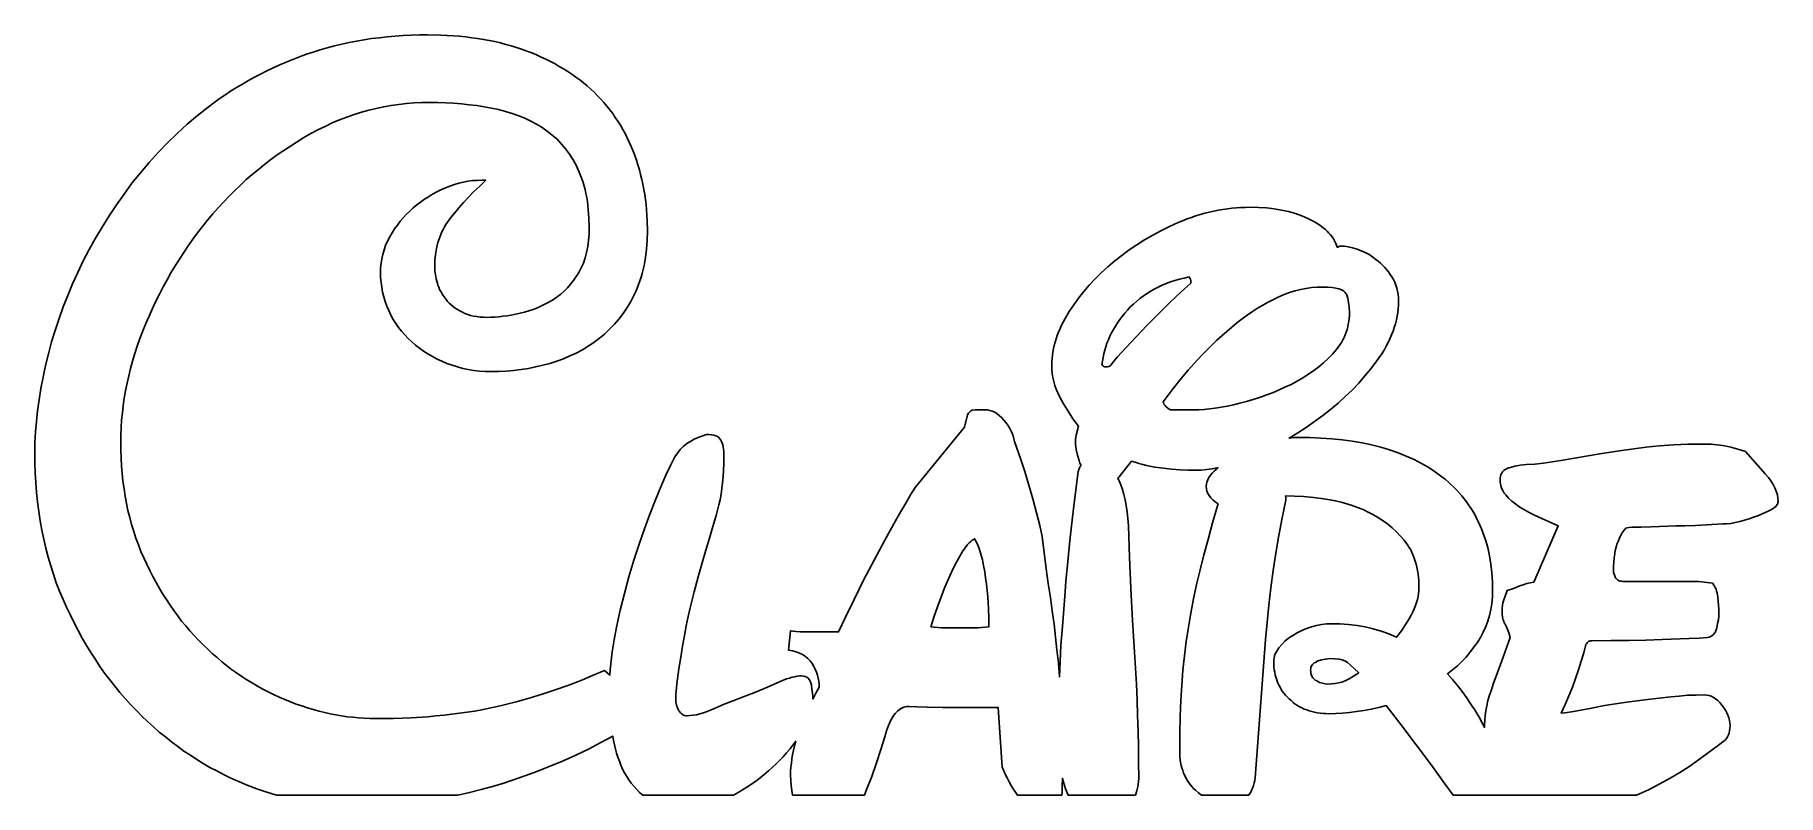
# Model space of a CAD drawing. Extents: x 52 to 166, y 22 to 72.
import ezdxf

# ---------------------------------------------------------------- set-up
doc = ezdxf.new("R2010")
doc.units = 0
doc.layers.add('CAMADA_1', color=18, linetype='CONTINUOUS')

msp = doc.modelspace()

# ---------------------------------------------------------------- linework, layer by layer
at = {"layer": 'CAMADA_1'}
for points in [[(67.86, 22.33), (67.22, 22.53), (66.57, 22.74), (65.93, 22.99), (65.28, 23.26), (64.82, 23.46), (64.37, 23.68), (63.93, 23.91), (63.48, 24.15), (63.05, 24.4), (62.62, 24.66), (62.2, 24.94), (61.78, 25.22), (61.37, 25.51), (60.96, 25.82), (60.56, 26.14), (60.16, 26.46), (59.78, 26.8), (59.39, 27.15), (59.01, 27.51), (58.64, 27.89), (58.28, 28.27), (57.92, 28.66), (57.57, 29.06), (57.24, 29.47), (56.91, 29.89), (56.58, 30.32), (56.27, 30.76), (55.97, 31.21), (55.67, 31.67), (55.39, 32.14), (55.11, 32.62), (54.84, 33.11), (54.58, 33.61), (54.33, 34.12), (54.08, 34.64), (53.85, 35.16), (53.62, 35.7), (53.41, 36.25), (53.22, 36.8), (53.04, 37.36), (52.87, 37.93), (52.72, 38.51), (52.59, 39.1), (52.46, 39.7), (52.36, 40.3), (52.26, 40.92), (52.18, 41.54), (52.12, 42.17), (52.07, 42.81), (52.03, 43.46), (52.01, 44.12), (52, 44.79), (52.01, 45.45), (52.05, 46.13), (52.1, 46.82), (52.18, 47.52), (52.28, 48.24), (52.4, 48.98), (52.54, 49.73), (52.71, 50.49), (52.89, 51.26), (53.1, 52.03), (53.33, 52.79), (53.59, 53.56), (53.86, 54.32), (54.16, 55.08), (54.48, 55.84), (54.82, 56.59), (55.18, 57.34), (55.57, 58.09), (55.98, 58.83), (56.41, 59.56), (56.87, 60.29), (57.35, 61.01), (57.85, 61.72), (58.37, 62.43), (58.92, 63.12), (59.49, 63.8), (60.08, 64.45), (60.7, 65.09), (61.33, 65.7), (61.99, 66.3), (62.67, 66.87), (63.37, 67.42), (63.73, 67.69), (64.1, 67.96), (64.47, 68.21), (64.84, 68.46), (65.22, 68.7), (65.61, 68.93), (66.01, 69.16), (66.41, 69.38), (66.81, 69.59), (67.22, 69.8), (67.64, 69.99), (68.06, 70.19), (68.49, 70.37), (68.92, 70.55), (69.36, 70.72), (69.81, 70.88), (70.26, 71.03), (70.72, 71.18), (71.18, 71.31), (71.65, 71.44), (72.13, 71.55), (72.61, 71.66), (73.1, 71.75), (73.59, 71.83), (74.09, 71.91), (74.6, 71.97), (75.11, 72.03), (75.63, 72.07), (76.15, 72.11), (76.68, 72.13), (77.22, 72.15), (77.76, 72.15), (78.62, 72.14), (79.04, 72.12), (79.45, 72.09), (79.86, 72.06), (80.26, 72.02), (80.66, 71.97), (81.04, 71.92), (81.43, 71.86), (81.8, 71.79), (82.17, 71.71), (82.54, 71.63), (82.89, 71.53), (83.25, 71.43), (83.59, 71.33), (83.93, 71.21), (84.26, 71.09), (84.59, 70.97), (84.91, 70.84), (85.22, 70.7), (85.52, 70.56), (85.82, 70.41), (86.12, 70.25), (86.4, 70.09), (86.68, 69.92), (86.95, 69.75), (87.22, 69.57), (87.48, 69.39), (87.74, 69.2), (87.98, 69.01), (88.22, 68.81), (88.46, 68.6), (88.68, 68.39), (88.9, 68.17), (89.12, 67.95), (89.32, 67.72), (89.52, 67.48), (89.71, 67.24), (89.9, 67), (90.07, 66.75), (90.24, 66.49), (90.41, 66.23), (90.56, 65.96), (90.71, 65.69), (90.86, 65.41), (90.99, 65.13), (91.12, 64.84), (91.24, 64.54), (91.35, 64.24), (91.46, 63.94), (91.56, 63.63), (91.65, 63.32), (91.73, 63), (91.81, 62.68), (91.88, 62.36), (91.94, 62.03), (92, 61.7), (92.05, 61.37), (92.09, 61.03), (92.12, 60.69), (92.15, 60.34), (92.16, 59.99), (92.18, 59.28), (92.17, 58.68), (92.12, 58.11), (92.06, 57.56), (92.01, 57.29), (91.96, 57.03), (91.9, 56.77), (91.84, 56.52), (91.77, 56.27), (91.69, 56.03), (91.6, 55.79), (91.51, 55.56), (91.41, 55.34), (91.31, 55.12), (91.08, 54.69), (90.84, 54.29), (90.58, 53.9), (90.3, 53.53), (90.01, 53.19), (89.7, 52.86), (89.37, 52.55), (89.03, 52.27), (88.67, 52), (88.29, 51.75), (87.91, 51.52), (87.51, 51.3), (87.1, 51.11), (86.67, 50.93), (86.23, 50.77), (85.77, 50.62), (85.31, 50.5), (84.84, 50.39), (84.37, 50.3), (83.89, 50.22), (83.4, 50.16), (82.91, 50.12), (82.42, 50.1), (81.92, 50.09), (81.53, 50.1), (81.16, 50.12), (80.79, 50.16), (80.42, 50.22), (80.07, 50.3), (79.72, 50.39), (79.37, 50.5), (79.03, 50.62), (78.7, 50.76), (78.38, 50.91), (78.08, 51.07), (77.78, 51.24), (77.5, 51.43), (77.23, 51.62), (76.97, 51.82), (76.72, 52.03), (76.48, 52.25), (76.26, 52.49), (76.05, 52.73), (75.86, 52.98), (75.67, 53.24), (75.5, 53.51), (75.35, 53.79), (75.21, 54.08), (75.08, 54.37), (74.97, 54.67), (74.88, 54.98), (74.81, 55.29), (74.75, 55.61), (74.71, 55.93), (74.68, 56.26), (74.67, 56.59), (74.68, 56.89), (74.71, 57.19), (74.76, 57.48), (74.82, 57.77), (74.91, 58.06), (75.01, 58.35), (75.14, 58.63), (75.28, 58.91), (75.43, 59.18), (75.6, 59.44), (75.78, 59.69), (75.96, 59.94), (76.16, 60.17), (76.37, 60.4), (76.59, 60.61), (76.82, 60.82), (77.06, 61.01), (77.3, 61.2), (77.56, 61.38), (77.82, 61.55), (78.08, 61.71), (78.36, 61.86), (78.64, 62), (78.93, 62.13), (79.23, 62.24), (79.52, 62.35), (79.82, 62.43), (80.11, 62.5), (80.41, 62.56), (80.71, 62.6), (81.01, 62.62), (81.31, 62.63), (81.58, 62.63), (81.18, 62.25), (80.8, 61.88), (80.44, 61.52), (80.11, 61.17), (79.81, 60.83), (79.54, 60.5), (79.29, 60.19), (79.07, 59.88), (78.96, 59.73), (78.87, 59.57), (78.78, 59.41), (78.7, 59.24), (78.62, 59.07), (78.56, 58.9), (78.49, 58.72), (78.44, 58.54), (78.35, 58.16), (78.28, 57.77), (78.24, 57.36), (78.23, 56.93), (78.24, 56.69), (78.27, 56.43), (78.32, 56.17), (78.4, 55.89), (78.44, 55.75), (78.49, 55.61), (78.55, 55.47), (78.62, 55.34), (78.78, 55.07), (78.97, 54.82), (79.07, 54.69), (79.18, 54.57), (79.31, 54.46), (79.43, 54.35), (79.57, 54.25), (79.72, 54.16), (79.88, 54.06), (80.04, 53.98), (80.21, 53.9), (80.39, 53.83), (80.58, 53.77), (80.78, 53.73), (80.98, 53.69), (81.2, 53.66), (81.42, 53.65), (81.65, 53.64), (81.9, 53.65), (82.16, 53.66), (82.43, 53.68), (82.7, 53.71), (82.97, 53.75), (83.25, 53.79), (83.83, 53.91), (84.12, 53.98), (84.4, 54.07), (84.68, 54.16), (84.96, 54.27), (85.23, 54.39), (85.49, 54.52), (85.75, 54.66), (86.01, 54.82), (86.25, 54.98), (86.49, 55.17), (86.72, 55.36), (86.93, 55.58), (87.13, 55.81), (87.33, 56.05), (87.51, 56.32), (87.68, 56.59), (87.84, 56.89), (87.98, 57.2), (88.09, 57.54), (88.19, 57.9), (88.26, 58.28), (88.31, 58.68), (88.35, 59.1), (88.36, 59.54), (88.34, 60.14), (88.3, 60.7), (88.24, 61.24), (88.2, 61.5), (88.15, 61.76), (88.09, 62.01), (88.03, 62.25), (87.96, 62.48), (87.88, 62.71), (87.8, 62.94), (87.71, 63.15), (87.62, 63.36), (87.52, 63.57), (87.3, 63.96), (87.06, 64.33), (86.81, 64.68), (86.54, 65), (86.25, 65.31), (85.94, 65.59), (85.61, 65.85), (85.27, 66.08), (84.91, 66.3), (84.53, 66.5), (84.14, 66.69), (83.74, 66.85), (83.31, 67.01), (82.87, 67.14), (82.42, 67.26), (81.95, 67.36), (81.47, 67.44), (80.98, 67.52), (80.48, 67.58), (79.98, 67.63), (79.47, 67.67), (78.95, 67.7), (78.43, 67.72), (77.89, 67.73), (77.38, 67.72), (76.88, 67.69), (76.37, 67.65), (75.87, 67.6), (75.37, 67.53), (74.88, 67.44), (74.39, 67.34), (73.9, 67.22), (73.42, 67.08), (72.94, 66.93), (72.46, 66.76), (71.98, 66.58), (71.51, 66.38), (71.04, 66.16), (70.57, 65.93), (70.11, 65.68), (69.65, 65.42), (69.2, 65.15), (68.76, 64.87), (68.33, 64.58), (67.9, 64.29), (67.48, 63.98), (67.06, 63.67), (66.66, 63.34), (66.26, 63.01), (65.87, 62.67), (65.48, 62.31), (65.11, 61.95), (64.74, 61.58), (64.38, 61.2), (64.02, 60.81), (63.67, 60.42), (63.33, 60.01), (63, 59.6), (62.68, 59.18), (62.37, 58.76), (62.06, 58.33), (61.77, 57.9), (61.48, 57.46), (61.2, 57.01), (60.93, 56.56), (60.67, 56.1), (60.41, 55.64), (60.17, 55.17), (59.93, 54.7), (59.71, 54.22), (59.49, 53.73), (59.28, 53.24), (59.08, 52.75), (58.89, 52.25), (58.72, 51.76), (58.56, 51.27), (58.41, 50.78), (58.28, 50.29), (58.16, 49.8), (58.05, 49.32), (57.95, 48.83), (57.87, 48.35), (57.8, 47.86), (57.74, 47.38), (57.69, 46.9), (57.66, 46.42), (57.64, 45.94), (57.64, 45.46), (57.64, 44.93), (57.66, 44.42), (57.69, 43.9), (57.73, 43.4), (57.78, 42.9), (57.85, 42.41), (57.93, 41.93), (58.01, 41.45), (58.11, 40.98), (58.23, 40.52), (58.35, 40.06), (58.49, 39.61), (58.63, 39.17), (58.79, 38.73), (58.96, 38.3), (59.15, 37.88), (59.34, 37.46), (59.54, 37.06), (59.74, 36.66), (59.95, 36.27), (60.17, 35.88), (60.4, 35.51), (60.63, 35.14), (60.87, 34.78), (61.12, 34.43), (61.37, 34.08), (61.63, 33.74), (61.9, 33.42), (62.17, 33.09), (62.45, 32.78), (62.74, 32.48), (63.04, 32.18), (63.34, 31.89), (63.64, 31.61), (63.95, 31.34), (64.26, 31.07), (64.58, 30.82), (64.91, 30.57), (65.23, 30.34), (65.57, 30.11), (65.91, 29.89), (66.25, 29.68), (66.6, 29.47), (66.95, 29.28), (67.3, 29.09), (67.66, 28.92), (68.03, 28.75), (68.4, 28.59), (68.77, 28.44), (69.15, 28.3), (69.52, 28.17), (69.89, 28.05), (70.26, 27.94), (70.64, 27.83), (71.01, 27.74), (71.38, 27.66), (71.75, 27.59), (72.12, 27.52), (72.49, 27.47), (72.86, 27.43), (73.23, 27.39), (73.6, 27.37), (73.97, 27.35), (74.34, 27.35), (75.52, 27.36), (76.67, 27.4), (77.78, 27.47), (78.31, 27.52), (78.84, 27.57), (79.36, 27.63), (79.86, 27.69), (80.36, 27.76), (80.85, 27.84), (81.32, 27.92), (81.79, 28.02), (82.24, 28.12), (82.69, 28.22), (83.56, 28.45), (84.43, 28.69), (85.28, 28.95), (86.12, 29.23), (86.95, 29.52), (87.76, 29.83), (88.57, 30.16), (89.36, 30.5), (89.54, 30.34), (89.71, 30.19), (89.74, 30.56), (89.77, 30.94), (89.87, 31.71), (89.99, 32.51), (90.15, 33.33), (90.4, 34.45), (90.67, 35.55), (90.97, 36.64), (91.29, 37.72), (91.63, 38.78), (91.98, 39.79), (92.34, 40.75), (92.7, 41.68), (93.06, 42.54), (93.39, 43.29), (93.69, 43.94), (93.98, 44.5), (94.15, 44.75), (94.33, 44.98), (94.52, 45.17), (94.71, 45.34), (94.82, 45.41), (94.95, 45.49), (95.25, 45.65), (95.62, 45.81), (96.05, 45.97), (96.23, 45.97), (96.39, 45.95), (96.53, 45.92), (96.66, 45.88), (96.77, 45.83), (96.86, 45.77), (96.93, 45.69), (96.99, 45.6), (97.04, 45.51), (97.08, 45.4), (97.12, 45.28), (97.14, 45.14), (97.17, 45), (97.18, 44.84), (97.19, 44.5), (97.19, 44.05), (97.17, 43.62), (97.15, 43.21), (97.11, 42.8), (97.06, 42.42), (97.01, 42.05), (96.94, 41.69), (96.86, 41.35), (96.68, 40.66), (96.48, 39.94), (96.26, 39.18), (96.02, 38.39), (95.77, 37.55), (95.51, 36.64), (95.25, 35.66), (94.98, 34.6), (94.85, 34.04), (94.72, 33.43), (94.6, 32.79), (94.48, 32.1), (94.36, 31.37), (94.25, 30.6), (94.14, 29.79), (94.04, 28.94), (94.04, 28.67), (94.05, 28.44), (94.09, 28.23), (94.16, 28.04), (94.24, 27.86), (94.3, 27.79), (94.35, 27.72), (94.41, 27.66), (94.48, 27.61), (94.55, 27.58), (94.62, 27.55), (94.7, 27.53), (94.78, 27.53), (94.97, 27.54), (95.17, 27.56), (95.39, 27.6), (95.61, 27.65), (95.85, 27.73), (96.09, 27.81), (96.35, 27.91), (96.62, 28.03), (97.21, 28.29), (97.84, 28.54), (98.53, 28.8), (99.27, 29.07), (100.05, 29.41), (100.88, 29.78), (101.3, 29.94), (101.49, 30), (101.67, 30.05), (101.84, 30.09), (102, 30.12), (102.15, 30.14), (102.29, 30.14), (102.42, 30.13), (102.53, 30.11), (102.63, 30.06), (102.72, 29.99), (102.79, 29.91), (102.85, 29.8), (102.9, 29.68), (102.93, 29.54), (102.97, 29.26), (103, 29.02), (103.02, 28.8), (103.03, 28.62), (103.23, 29.01), (103.45, 29.41), (103.44, 29.61), (103.42, 29.8), (103.38, 30), (103.33, 30.19), (103.26, 30.39), (103.18, 30.58), (103.09, 30.76), (102.98, 30.95), (102.85, 31.12), (102.71, 31.28), (102.54, 31.42), (102.36, 31.54), (102.16, 31.64), (101.93, 31.72), (101.69, 31.78), (101.44, 31.82), (101.57, 33.1), (101.73, 33.07), (101.94, 33.05), (102.2, 33.03), (102.51, 33.03), (104.72, 33.03), (105.17, 33.99), (105.73, 35.14), (106.36, 36.41), (107.04, 37.72), (107.74, 39.04), (108.44, 40.31), (108.79, 40.91), (109.12, 41.47), (109.44, 42), (109.75, 42.49), (112.97, 46.44), (113.17, 47.25), (113.24, 47.37), (113.32, 47.46), (113.39, 47.52), (113.47, 47.55), (113.67, 47.57), (113.91, 47.58), (114.31, 47.58), (114.48, 47.57), (114.64, 47.54), (114.8, 47.49), (114.96, 47.42), (115.11, 47.32), (115.26, 47.21), (115.41, 47.07), (115.55, 46.91), (115.69, 46.74), (115.81, 46.57), (115.92, 46.4), (116.02, 46.22), (116.1, 46.05), (116.16, 45.87), (116.22, 45.69), (116.26, 45.5), (116.66, 44.33), (116.93, 43.53), (117.2, 42.65), (117.46, 41.75), (117.7, 40.84), (117.91, 40), (118.07, 39.27), (118.34, 37.16), (118.47, 36.19), (118.61, 35.28), (118.73, 34.4), (118.85, 33.53), (118.95, 32.68), (119.04, 31.85), (119.13, 30.97), (119.2, 30.08), (119.3, 32.13), (119.4, 33.38), (119.57, 35.65), (119.63, 36.38), (119.7, 37.18), (119.89, 39.01), (120.13, 41.12), (120.44, 43.53), (120.47, 43.66), (120.51, 43.78), (120.56, 43.86), (120.62, 43.93), (120.55, 44.09), (120.49, 44.25), (120.39, 44.6), (120.3, 44.97), (120.25, 45.36), (120.25, 45.5), (120.26, 45.64), (120.28, 45.78), (120.31, 45.93), (120.45, 46.5), (120.09, 47), (119.77, 47.49), (119.47, 47.97), (119.21, 48.45), (119.09, 48.69), (118.99, 48.93), (118.9, 49.18), (118.83, 49.44), (118.77, 49.7), (118.73, 49.97), (118.71, 50.25), (118.7, 50.53), (118.71, 50.74), (118.72, 50.95), (118.74, 51.16), (118.77, 51.37), (118.81, 51.59), (118.86, 51.8), (118.92, 52.02), (118.99, 52.24), (119.06, 52.46), (119.15, 52.68), (119.24, 52.9), (119.34, 53.12), (119.58, 53.56), (119.84, 54.02), (120.14, 54.46), (120.46, 54.9), (120.8, 55.33), (121.16, 55.75), (121.54, 56.16), (121.95, 56.56), (122.38, 56.95), (122.83, 57.34), (123.3, 57.7), (123.78, 58.06), (124.28, 58.4), (124.79, 58.72), (125.32, 59.03), (125.86, 59.32), (126.42, 59.59), (126.99, 59.85), (127.28, 59.97), (127.57, 60.09), (127.86, 60.19), (128.15, 60.29), (128.44, 60.38), (128.74, 60.46), (129.03, 60.54), (129.33, 60.61), (129.62, 60.66), (129.92, 60.72), (130.22, 60.76), (130.51, 60.79), (130.81, 60.82), (131.11, 60.84), (131.41, 60.85), (131.71, 60.86), (132.26, 60.85), (132.78, 60.81), (133.29, 60.75), (133.77, 60.67), (134.23, 60.57), (134.68, 60.44), (135.1, 60.29), (135.5, 60.12), (135.88, 59.93), (136.05, 59.83), (136.21, 59.72), (136.37, 59.62), (136.51, 59.51), (136.65, 59.4), (136.77, 59.28), (136.88, 59.16), (136.99, 59.04), (137.09, 58.91), (137.17, 58.79), (137.25, 58.65), (137.31, 58.52), (137.37, 58.38), (137.42, 58.24), (137.47, 58.25), (137.52, 58.27), (137.54, 58.29), (137.58, 58.3), (137.68, 58.31), (137.9, 58.3), (138.15, 58.26), (138.42, 58.19), (138.72, 58.11), (138.88, 58.05), (139.04, 57.99), (139.2, 57.92), (139.35, 57.84), (139.51, 57.75), (139.66, 57.65), (139.96, 57.44), (140.11, 57.32), (140.26, 57.19), (140.39, 57.06), (140.53, 56.92), (140.65, 56.77), (140.78, 56.62), (140.89, 56.46), (141, 56.3), (141.11, 56.12), (141.19, 55.94), (141.27, 55.75), (141.33, 55.56), (141.38, 55.35), (141.41, 55.14), (141.43, 54.92), (141.44, 54.69), (141.43, 54.44), (141.42, 54.2), (141.39, 53.96), (141.35, 53.71), (141.3, 53.47), (141.24, 53.22), (141.16, 52.98), (141.08, 52.73), (140.98, 52.49), (140.88, 52.24), (140.76, 52), (140.63, 51.75), (140.49, 51.5), (140.34, 51.26), (140.17, 51.01), (140, 50.76), (139.63, 50.27), (139.24, 49.8), (138.83, 49.33), (138.4, 48.88), (137.95, 48.45), (137.48, 48.02), (136.99, 47.61), (136.48, 47.21), (135.93, 46.81), (135.38, 46.43), (134.83, 46.07), (134.26, 45.73), (134.58, 45.76), (134.87, 45.77), (135.62, 45.76), (136.35, 45.73), (137.06, 45.68), (137.75, 45.61), (138.41, 45.52), (139.05, 45.41), (139.68, 45.28), (140.28, 45.13), (140.85, 44.96), (141.41, 44.76), (141.94, 44.55), (142.46, 44.32), (142.95, 44.07), (143.42, 43.8), (143.87, 43.5), (144.29, 43.19), (144.5, 43.03), (144.69, 42.86), (144.88, 42.69), (145.07, 42.51), (145.25, 42.33), (145.42, 42.14), (145.59, 41.95), (145.74, 41.75), (145.9, 41.55), (146.04, 41.35), (146.18, 41.14), (146.31, 40.93), (146.44, 40.71), (146.56, 40.49), (146.67, 40.26), (146.78, 40.03), (146.88, 39.79), (146.98, 39.55), (147.06, 39.31), (147.14, 39.06), (147.29, 38.55), (147.4, 38.01), (147.5, 37.47), (147.56, 36.9), (147.6, 36.31), (147.61, 35.71), (147.6, 35.3), (147.56, 34.89), (147.5, 34.5), (147.41, 34.11), (147.3, 33.73), (147.16, 33.37), (147, 33.01), (146.81, 32.66), (146.6, 32.32), (146.37, 32), (146.13, 31.68), (145.87, 31.38), (145.59, 31.08), (145.3, 30.8), (144.99, 30.54), (144.66, 30.28), (144.99, 29.9), (145.31, 29.52), (145.61, 29.12), (145.91, 28.72), (146.19, 28.3), (146.47, 27.88), (146.73, 27.44), (146.97, 26.99), (147.09, 26.77), (147.09, 26.95), (147.1, 27.25), (147.13, 27.55), (147.17, 27.86), (147.23, 28.19), (147.31, 28.52), (147.41, 28.87), (147.53, 29.23), (147.66, 29.6), (148.22, 31.12), (148.77, 32.66), (148.7, 32.91), (148.62, 33.14), (148.53, 33.35), (148.43, 33.53), (148.38, 33.61), (148.34, 33.71), (148.31, 33.81), (148.28, 33.91), (148.24, 34.14), (148.23, 34.4), (148.24, 34.59), (148.26, 34.77), (148.29, 34.93), (148.33, 35.07), (148.57, 35.74), (148.98, 35.88), (149.4, 36.04), (149.62, 36.12), (149.85, 36.19), (150.08, 36.24), (150.31, 36.28), (151.92, 39.97), (150.65, 40.54), (150.32, 40.69), (150, 40.86), (149.7, 41.03), (149.4, 41.21), (149.13, 41.4), (148.88, 41.59), (148.66, 41.8), (148.47, 42.01), (148.38, 42.12), (148.3, 42.24), (148.24, 42.35), (148.19, 42.47), (148.15, 42.6), (148.12, 42.72), (148.1, 42.85), (148.1, 42.98), (148.1, 43.11), (148.12, 43.23), (148.16, 43.34), (148.21, 43.44), (148.27, 43.52), (148.34, 43.6), (148.43, 43.67), (148.53, 43.72), (148.65, 43.77), (148.78, 43.81), (149.08, 43.89), (149.43, 43.95), (149.84, 43.99), (150.38, 44.03), (150.94, 44.09), (151.51, 44.17), (152.09, 44.26), (154.64, 44.7), (155.34, 44.81), (156.09, 44.92), (156.87, 45.03), (157.69, 45.13), (158.11, 45.18), (158.55, 45.22), (159.47, 45.28), (160.43, 45.32), (161.44, 45.33), (161.69, 45.33), (161.95, 45.32), (162.52, 45.27), (162.85, 45.21), (163.24, 45.13), (163.69, 45.01), (164.19, 44.86), (165.5, 43.39), (165.7, 43.15), (165.87, 42.92), (166.01, 42.69), (166.13, 42.46), (166.22, 42.24), (166.29, 42.02), (166.33, 41.8), (166.34, 41.58), (166.33, 41.51), (166.31, 41.44), (166.28, 41.38), (166.24, 41.32), (166.18, 41.25), (166.11, 41.19), (166.03, 41.13), (165.94, 41.07), (165.73, 40.96), (165.5, 40.85), (165.26, 40.74), (165, 40.64), (164.72, 40.54), (164.44, 40.44), (164.14, 40.35), (163.82, 40.27), (163.52, 40.2), (163.23, 40.14), (162.96, 40.11), (162.72, 40.1), (160.91, 40), (160.22, 39.97), (159.63, 39.97), (159.1, 39.96), (158.56, 39.93), (157.99, 39.91), (157.35, 39.9), (157.04, 39.9), (156.77, 39.88), (156.54, 39.86), (156.35, 39.83), (156.24, 39.7), (156.12, 39.51), (155.99, 39.27), (155.84, 38.96), (155.77, 38.78), (155.71, 38.59), (155.66, 38.37), (155.62, 38.14), (155.58, 37.89), (155.56, 37.61), (155.55, 37.32), (155.54, 37.02), (155.55, 36.91), (155.58, 36.81), (155.62, 36.69), (155.68, 36.58), (155.71, 36.52), (155.76, 36.48), (155.8, 36.44), (155.86, 36.4), (155.92, 36.38), (155.99, 36.36), (156.06, 36.35), (156.15, 36.34), (161.11, 36.34), (162.05, 36.21), (162.11, 36.12), (162.17, 36.03), (162.22, 35.93), (162.27, 35.82), (162.3, 35.7), (162.34, 35.58), (162.38, 35.31), (162.43, 34.76), (162.45, 34.51), (162.45, 34.27), (162.44, 34.05), (162.42, 33.82), (162.37, 33.57), (162.32, 33.29), (162.28, 33.16), (162.23, 33.04), (162.17, 32.94), (162.1, 32.85), (162.02, 32.78), (161.93, 32.72), (161.82, 32.68), (161.71, 32.66), (161.17, 32.62), (160.5, 32.59), (158.73, 32.52), (157.67, 32.49), (156.56, 32.47), (155.38, 32.46), (154.13, 32.45), (154.07, 32.45), (154.01, 32.44), (153.95, 32.42), (153.9, 32.39), (153.85, 32.35), (153.81, 32.3), (153.77, 32.25), (153.73, 32.19), (153.59, 31.65), (153.43, 31.1), (153.25, 30.54), (153.06, 29.97), (152.85, 29.4), (152.62, 28.83), (152.38, 28.26), (152.12, 27.69), (152.35, 27.72), (152.78, 27.78), (153.41, 27.9), (154.23, 28.06), (154.72, 28.15), (155.24, 28.24), (156.42, 28.42), (157.77, 28.6), (159.3, 28.77), (159.84, 28.82), (160.4, 28.87), (160.97, 28.89), (161.51, 28.9), (161.66, 28.89), (161.81, 28.86), (161.95, 28.81), (162.1, 28.73), (162.24, 28.64), (162.38, 28.52), (162.52, 28.39), (162.65, 28.23), (162.78, 28.06), (162.89, 27.89), (162.98, 27.73), (163.05, 27.56), (163.11, 27.39), (163.15, 27.22), (163.18, 27.06), (163.19, 26.89), (163.18, 26.71), (163.16, 26.55), (163.13, 26.4), (163.09, 26.27), (163.03, 26.15), (162.96, 26.04), (162.88, 25.96), (162.79, 25.88), (162.42, 25.6), (162.01, 25.29), (161.04, 24.57), (160.49, 24.19), (159.89, 23.81), (159.26, 23.44), (158.59, 23.06), (158.22, 22.87), (157.83, 22.68), (157.44, 22.5), (157.05, 22.33), (145.02, 22.33), (144.49, 23.07), (143.6, 24.29), (142.61, 25.62), (141.6, 26.95), (140.64, 28.2), (140.14, 28.07), (139.65, 27.96), (139.16, 27.87), (138.69, 27.8), (138.23, 27.74), (137.77, 27.7), (137.32, 27.67), (136.88, 27.66), (136.68, 27.67), (136.49, 27.68), (136.3, 27.7), (136.11, 27.72), (135.93, 27.76), (135.76, 27.8), (135.59, 27.85), (135.42, 27.91), (135.26, 27.97), (135.1, 28.04), (134.95, 28.12), (134.81, 28.21), (134.66, 28.3), (134.53, 28.41), (134.39, 28.52), (134.26, 28.64), (134.14, 28.76), (134.03, 28.89), (133.92, 29.02), (133.82, 29.15), (133.73, 29.29), (133.65, 29.44), (133.58, 29.58), (133.51, 29.73), (133.45, 29.89), (133.4, 30.05), (133.36, 30.21), (133.32, 30.38), (133.29, 30.55), (133.27, 30.72), (133.26, 30.9), (133.26, 31.08), (133.26, 31.2), (133.28, 31.32), (133.31, 31.43), (133.34, 31.54), (133.39, 31.66), (133.45, 31.77), (133.52, 31.88), (133.59, 31.99), (133.78, 32.2), (133.99, 32.41), (134.23, 32.61), (134.5, 32.79), (134.79, 32.97), (135.09, 33.12), (135.41, 33.25), (135.74, 33.36), (136.07, 33.45), (136.39, 33.51), (136.71, 33.55), (137.01, 33.56), (137.59, 33.55), (138.16, 33.51), (138.72, 33.44), (139.26, 33.35), (139.79, 33.22), (140.31, 33.07), (140.81, 32.9), (141.31, 32.69), (141.63, 33.1), (141.91, 33.51), (142.04, 33.71), (142.16, 33.92), (142.28, 34.13), (142.38, 34.34), (142.47, 34.54), (142.56, 34.75), (142.63, 34.95), (142.68, 35.15), (142.73, 35.35), (142.76, 35.54), (142.78, 35.73), (142.78, 35.91), (142.78, 36.15), (142.77, 36.39), (142.75, 36.61), (142.72, 36.84), (142.69, 37.05), (142.65, 37.26), (142.6, 37.47), (142.54, 37.66), (142.47, 37.86), (142.4, 38.04), (142.32, 38.22), (142.24, 38.4), (142.14, 38.56), (142.04, 38.73), (141.93, 38.88), (141.81, 39.03), (141.56, 39.32), (141.3, 39.59), (141.02, 39.84), (140.74, 40.08), (140.44, 40.3), (140.12, 40.51), (139.8, 40.7), (139.46, 40.88), (139.12, 41.04), (138.76, 41.18), (138.41, 41.31), (138.05, 41.43), (137.68, 41.53), (137.31, 41.62), (136.93, 41.69), (136.54, 41.75), (135.87, 41.83), (135.22, 41.89), (134.61, 41.93), (134.03, 41.95), (134.06, 41.81), (134.06, 41.65), (133.82, 40.5), (133.6, 39.34), (133.4, 38.19), (133.22, 37.05), (133.07, 35.91), (132.93, 34.78), (132.82, 33.65), (132.72, 32.52), (132.05, 23.46), (132.02, 23.29), (131.98, 23.13), (131.94, 22.97), (131.89, 22.83), (131.83, 22.69), (131.77, 22.56), (131.7, 22.44), (131.62, 22.33), (128.52, 22.33), (128.32, 22.48), (128.13, 22.65), (128, 22.77), (127.88, 22.9), (127.77, 23.03), (127.67, 23.17), (127.58, 23.31), (127.49, 23.46), (127.42, 23.62), (127.35, 23.77), (127.29, 23.94), (127.23, 24.11), (127.19, 24.28), (127.15, 24.46), (127.12, 24.64), (127.1, 24.83), (127.09, 25.03), (127.09, 25.23), (127.1, 26.38), (127.12, 27.48), (127.16, 28.54), (127.22, 29.54), (127.3, 30.51), (127.4, 31.46), (127.52, 32.4), (127.66, 33.33), (127.82, 34.26), (128, 35.19), (128.2, 36.13), (128.43, 37.09), (128.68, 38.07), (128.95, 39.09), (129.25, 40.17), (129.57, 41.28), (129.61, 41.41), (129.42, 41.54), (129.27, 41.68), (129.13, 41.82), (129.03, 41.96), (128.94, 42.1), (128.88, 42.25), (128.84, 42.4), (128.83, 42.55), (128.84, 42.7), (128.88, 42.85), (128.93, 43), (129.01, 43.15), (129.11, 43.29), (129.23, 43.44), (129.37, 43.58), (129.54, 43.73), (129.61, 43.79), (129.23, 43.71), (128.86, 43.66), (128.5, 43.63), (128.16, 43.62), (127.65, 43.63), (127.12, 43.65), (126.58, 43.69), (126.01, 43.75), (125.46, 43.83), (124.92, 43.94), (124.67, 44), (124.42, 44.07), (124.17, 44.14), (123.93, 44.22), (123.03, 43.09), (123.08, 43.01), (123.12, 42.93), (123.23, 42.66), (123.34, 42.36), (123.43, 42.04), (123.51, 41.68), (123.58, 41.3), (123.64, 40.89), (123.69, 40.45), (123.73, 39.97), (123.8, 37.92), (123.89, 35.86), (124, 33.78), (124.13, 31.69), (124.19, 30.65), (124.25, 29.61), (124.29, 28.57), (124.33, 27.54), (124.36, 26.52), (124.38, 25.5), (124.39, 24.48), (124.4, 23.47), (124.38, 23.19), (124.34, 22.9), (124.28, 22.61), (124.19, 22.33), (119.77, 22.33), (119.61, 22.74), (119.47, 23.17), (119.4, 23.42), (119.39, 22.92), (119.38, 22.53), (119.37, 22.33), (116.45, 22.33), (116.31, 22.53), (116.17, 22.74), (116.04, 22.96), (115.91, 23.19), (115.79, 23.42), (115.67, 23.66), (115.56, 23.91), (115.45, 24.17), (115.19, 28.07), (113.04, 28.07), (111.54, 28.07), (110.52, 28.1), (109.84, 28.12), (109.35, 28.13), (109.2, 28.13), (109.08, 28.12), (109, 28.09), (108.95, 28.07), (108.86, 28.03), (108.77, 27.98), (108.68, 27.92), (108.6, 27.85), (108.51, 27.76), (108.43, 27.67), (108.35, 27.57), (108.28, 27.45), (108.13, 27.19), (107.99, 26.89), (107.86, 26.54), (107.74, 26.15), (107.49, 25.32), (107.2, 24.45), (106.89, 23.56), (106.53, 22.63), (106.42, 22.33), (101.7, 22.33), (101.64, 22.63), (101.6, 22.95), (101.58, 23.28), (101.57, 23.64), (101.57, 23.9), (101.59, 24.16), (101.62, 24.43), (101.65, 24.71), (101.7, 24.99), (101.76, 25.27), (101.83, 25.56), (101.91, 25.86), (101.72, 25.6), (101.52, 25.34), (101.3, 25.09), (101.08, 24.84), (100.85, 24.6), (100.62, 24.37), (100.37, 24.13), (100.11, 23.91), (99.84, 23.68), (99.57, 23.46), (99.29, 23.25), (99, 23.05), (98.71, 22.86), (98.42, 22.67), (98.12, 22.5), (97.82, 22.33), (91.88, 22.33), (91.67, 22.51), (91.48, 22.7), (91.3, 22.9), (91.12, 23.11), (90.96, 23.33), (90.82, 23.55), (90.68, 23.79), (90.55, 24.04), (90.44, 24.29), (90.34, 24.55), (90.24, 24.81), (90.16, 25.07), (90.08, 25.35), (90.01, 25.62), (89.95, 25.91), (89.9, 26.2), (89.13, 25.77), (88.32, 25.35), (87.48, 24.95), (86.6, 24.56), (85.69, 24.18), (84.74, 23.82), (83.77, 23.47), (82.76, 23.12), (82.02, 22.9), (81.27, 22.69), (80.51, 22.5), (79.75, 22.33)], [(121.99, 50.53), (122.06, 50.47), (122.12, 50.43), (122.19, 50.4), (122.26, 50.39), (122.35, 50.4), (122.44, 50.43), (122.52, 50.47), (122.59, 50.53), (122.78, 50.77), (123, 51.05), (123.27, 51.34), (123.57, 51.67), (124.94, 53.11), (125.69, 53.87), (126.45, 54.62), (127.18, 55.31), (127.82, 55.89), (127.82, 55.96), (127.82, 56.06), (127.79, 56.14), (127.75, 56.22), (127.69, 56.3), (127.38, 56.22), (127.07, 56.14), (126.77, 56.06), (126.48, 55.96), (126.2, 55.85), (125.93, 55.74), (125.67, 55.61), (125.41, 55.48), (125.16, 55.34), (124.92, 55.19), (124.69, 55.03), (124.47, 54.87), (124.26, 54.69), (124.05, 54.51), (123.85, 54.32), (123.67, 54.12), (123.49, 53.91), (123.32, 53.7), (123.16, 53.49), (123.01, 53.28), (122.87, 53.06), (122.74, 52.84), (122.62, 52.62), (122.51, 52.4), (122.41, 52.17), (122.32, 51.94), (122.24, 51.71), (122.17, 51.48), (122.11, 51.25), (122.06, 51.01), (122.02, 50.77)], [(126.01, 48.11), (126.03, 48.04), (126.06, 47.96), (126.13, 47.87), (126.21, 47.78), (126.31, 47.69), (126.4, 47.63), (126.48, 47.59), (126.55, 47.58), (128.03, 47.58), (128.35, 47.58), (128.69, 47.6), (129.05, 47.64), (129.42, 47.69), (129.8, 47.75), (130.2, 47.82), (130.62, 47.91), (131.04, 48.01), (131.48, 48.13), (131.91, 48.25), (132.33, 48.39), (132.75, 48.54), (133.17, 48.7), (133.58, 48.87), (133.99, 49.06), (134.4, 49.25), (134.79, 49.46), (135.17, 49.68), (135.53, 49.91), (135.88, 50.15), (136.21, 50.4), (136.53, 50.67), (136.83, 50.94), (137.11, 51.23), (137.25, 51.38), (137.37, 51.53), (137.49, 51.68), (137.6, 51.84), (137.7, 52), (137.79, 52.16), (137.87, 52.33), (137.94, 52.5), (138.01, 52.67), (138.07, 52.84), (138.11, 53.02), (138.15, 53.2), (138.18, 53.38), (138.2, 53.57), (138.22, 53.76), (138.22, 53.95), (138.21, 54.3), (138.17, 54.62), (138.14, 54.77), (138.11, 54.9), (138.07, 55.03), (138.02, 55.16), (137.99, 55.21), (137.95, 55.27), (137.9, 55.32), (137.85, 55.36), (137.78, 55.4), (137.71, 55.44), (137.53, 55.51), (137.32, 55.56), (137.08, 55.6), (136.79, 55.62), (136.48, 55.62), (136.11, 55.61), (135.74, 55.59), (135.38, 55.54), (135.02, 55.47), (134.66, 55.38), (134.3, 55.27), (133.95, 55.14), (133.59, 54.99), (133.24, 54.82), (132.89, 54.64), (132.55, 54.45), (132.2, 54.24), (131.86, 54.02), (131.52, 53.79), (131.18, 53.54), (130.84, 53.28), (130.51, 53), (130.18, 52.72), (129.85, 52.43), (129.53, 52.14), (129.21, 51.83), (128.89, 51.52), (128.57, 51.19), (128.26, 50.86), (127.65, 50.19), (127.08, 49.5), (126.53, 48.81)], [(110.76, 33.36), (110.99, 33.33), (111.23, 33.31), (111.46, 33.3), (111.7, 33.3), (113.58, 33.3), (113.84, 33.3), (114.1, 33.31), (114.34, 33.33), (114.58, 33.36), (114.57, 33.9), (114.55, 34.57), (114.53, 34.95), (114.5, 35.33), (114.41, 36.15), (114.36, 36.56), (114.3, 36.97), (114.23, 37.37), (114.15, 37.76), (114.05, 38.13), (113.94, 38.49), (113.8, 38.82), (113.64, 39.13), (113.56, 39.09), (113.47, 39.03), (113.38, 38.96), (113.28, 38.86), (113.18, 38.75), (113.08, 38.63), (112.87, 38.33), (112.66, 37.98), (112.44, 37.6), (112.24, 37.19), (112.03, 36.75), (111.84, 36.3), (111.65, 35.84), (111.47, 35.37), (111.3, 34.91), (110.99, 34.05)], [(136.81, 29.61), (137.05, 29.62), (137.27, 29.64), (137.5, 29.68), (137.72, 29.74), (137.95, 29.83), (138.21, 29.96), (138.5, 30.13), (138.83, 30.35), (138.54, 30.62), (138.3, 30.84), (138.09, 31.01), (137.92, 31.12), (137.84, 31.16), (137.75, 31.19), (137.64, 31.22), (137.53, 31.24), (137.26, 31.27), (136.95, 31.28), (136.65, 31.24), (136.39, 31.19), (136.17, 31.12), (136.08, 31.08), (135.99, 31.03), (135.92, 30.99), (135.85, 30.93), (135.8, 30.88), (135.75, 30.82), (135.72, 30.76), (135.69, 30.69), (135.68, 30.62), (135.67, 30.55), (135.68, 30.42), (135.7, 30.3), (135.73, 30.19), (135.77, 30.09), (135.83, 30.01), (135.9, 29.93), (135.98, 29.86), (136.08, 29.81), (136.27, 29.72), (136.46, 29.66), (136.64, 29.62)]]:
    msp.add_lwpolyline(points, close=True, dxfattribs=at)

doc.saveas('drawing.dxf')
